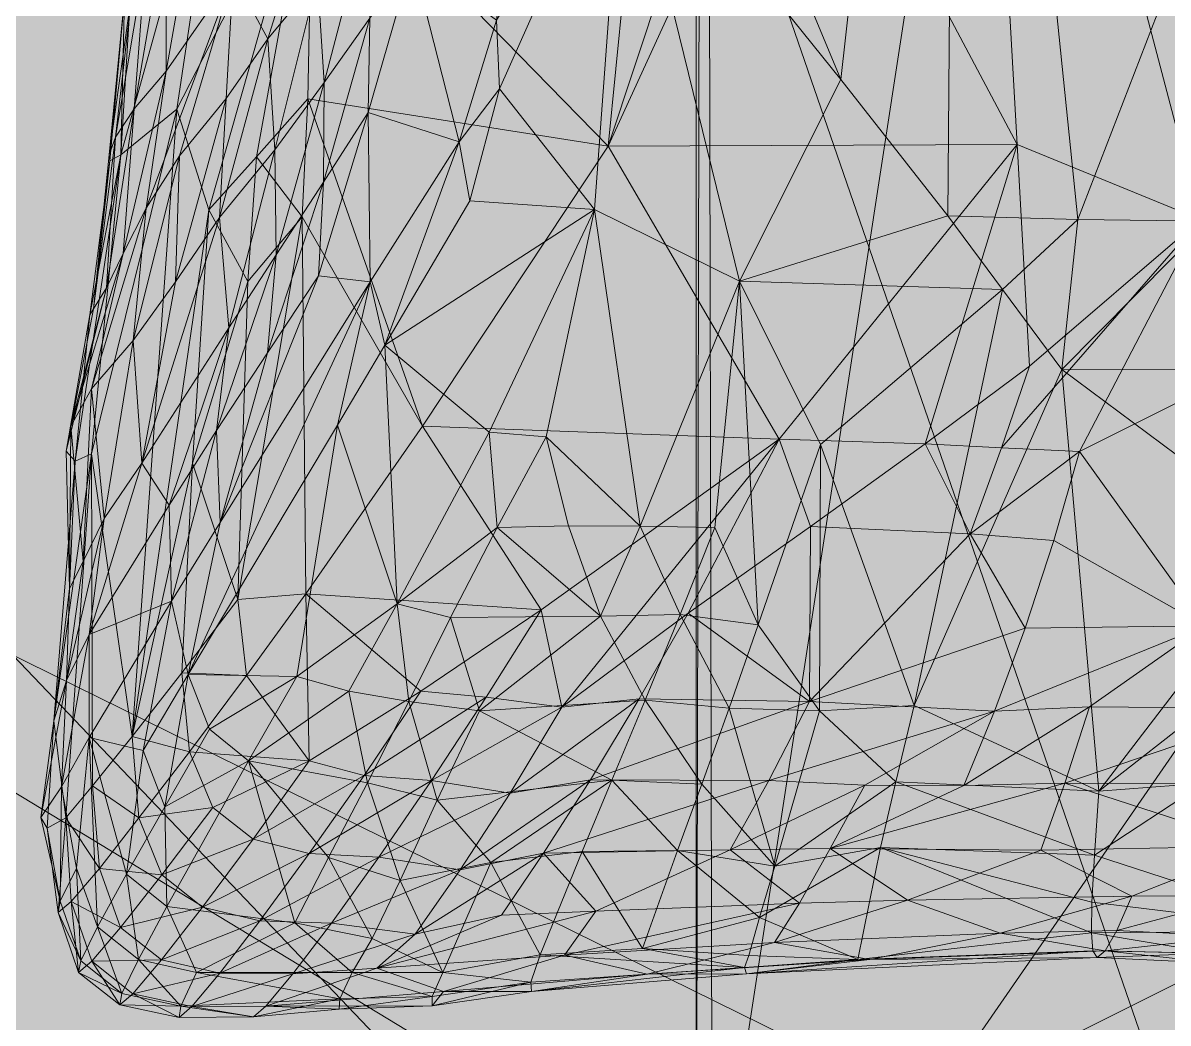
# Model space of a CAD drawing. Header units: millimetres. Extents: x 1.3 to 27.5, y 1.1 to 13.6.
# Drawn here: x 12.6005 to 12.8251, y 8.0068 to 8.203 of the extents above; entities that cross this region are included whole.
import ezdxf

# ---------------------------------------------------------------- set-up
doc = ezdxf.new("R2010")
doc.units = ezdxf.units.MM
doc.layers.get('0').update_dxf_attribs({"lineweight": 5})
doc.layers.add('U-00-Mueble-General', color=251, linetype='Continuous', lineweight=9)

# ---------------------------------------------------------------- blocks, each defined once
blk = doc.blocks.new('EQ-MUE-cama 2p')
blk.add_hatch(color=255).paths.add_polyline_path([(0.8, 0.05), (0.8, 1.95), (-0.8, 1.95), (-0.8, 0.05)])
blk = doc.blocks.new('cm3d07')
at = {"color": 28, "true_color": 0x2e150a}
mesh = blk.add_polyface(dxfattribs=at)
corners = [(89.647, -99.989, 28.135), (-97.915, -99.589, 28.535), (89.647, -99.989, 20.494), (-98.315, -99.589, 20.494), (-98.315, 120.3, 28.535), (90.047, 120.3, 20.094), (90.047, 79.208, 28.135), (-98.315, 79.208, 20.494), (-97.915, 79.208, 28.535), (89.647, 79.208, 20.094), (-177.915, 120.3, 28.535), (-177.915, 129.274, 28.535), (-177.915, 128.874, 0.113), (-177.915, 120.3, 20.094), (-177.915, 79.208, 20.494), (-177.915, 79.608, 28.535), (169.647, 120.3, 20.094), (169.647, 129.274, 20.494), (169.647, 120.3, 28.535), (169.647, 79.208, 28.135), (169.647, 79.608, 20.094), (90.047, 129.274, 88.135), (-98.315, 129.274, 88.135), (-178.315, 128.874, 88.135), (-177.915, 120.3, 88.135), (-98.315, 120.3, 88.135), (90.047, 120.3, 88.135), (170.047, 120.7, 88.135), (169.647, 129.274, 88.135), (90.047, -99.589, 28.135), (89.647, -99.589, 28.535), (-98.315, -99.589, 28.135), (-97.915, -99.989, 28.135), (89.647, -99.589, 20.094), (90.047, -99.589, 20.494), (90.047, 128.874, 0.113), (-97.915, -99.589, 20.094), (-97.915, -99.989, 20.494), (-98.315, 128.874, 0.113), (90.047, 79.608, 28.535), (89.647, 79.208, 28.535), (-98.315, 79.608, 20.094), (-97.915, 79.208, 20.094), (-98.315, 79.608, 28.535), (-98.315, 79.208, 28.135), (90.047, 79.608, 20.094), (90.047, 79.208, 20.494), (-178.315, 120.7, 28.535), (-178.315, 120.3, 28.135), (-178.315, 128.874, 20.494), (-178.315, 120.3, 20.494), (-178.315, 79.608, 20.494), (-177.915, 79.608, 20.094), (-178.315, 79.608, 28.135), (-177.915, 79.208, 28.135), (170.047, 120.3, 20.494), (169.647, 128.874, 0.113), (170.047, 128.874, 28.535), (170.047, 120.3, 28.135), (170.047, 120.7, 28.535), (170.047, 79.608, 28.135), (169.647, 79.608, 28.535), (170.047, 79.608, 20.494), (169.647, 79.208, 20.494), (90.047, 128.874, 88.535), (-98.315, 128.874, 88.535), (-177.915, 128.874, 88.535), (-177.915, 129.274, 88.135), (-177.915, 120.7, 88.535), (-178.315, 120.7, 88.135), (-98.315, 120.7, 88.535), (90.047, 120.7, 88.535), (169.647, 120.7, 88.535), (169.647, 120.3, 88.135), (169.647, 128.874, 88.535), (170.047, 128.874, 88.135), (90.047, 120.3, 0.413), (-98.315, 120.3, 0.413), (-177.915, 120.6, 0.113), (-178.315, 120.3, 0.937), (-178.315, 128.874, 0.513), (-177.915, 129.274, 0.513), (-98.315, 129.274, 0.513), (90.047, 129.274, 0.513), (169.647, 129.274, 0.513), (170.047, 128.874, 0.513), (170.047, 120.3, 0.937), (169.647, 120.3, 0.464), (90.047, 120.6, 0.113), (-98.315, 120.6, 0.113), (-177.915, 120.3, 0.464), (-178.315, 120.6, 0.513), (170.047, 120.6, 0.513), (169.647, 120.6, 0.113), (65.723, -62.665, 0.04), (60.023, -62.365, 0.04), (65.423, -62.365, 20.04), (59.723, -62.665, 20.04), (65.423, -68.365, 0.04), (59.723, -68.065, 0.04), (65.423, -68.365, 20.04), (59.723, -68.065, 20.04), (-68.852, -68.365, 0.04), (-74.552, -68.065, 0.04), (-74.252, -62.365, 0.04), (-68.552, -62.665, 0.04), (-68.552, -68.065, 20.04), (-68.852, -62.365, 20.04), (-74.552, -62.665, 20.04), (-74.252, -68.365, 20.04)]
mesh.append_faces([[corners[k] for k in face] for face in [(0, 29, 30), (1, 31, 32), (2, 33, 34), (3, 36, 37), (6, 39, 40), (7, 41, 42), (8, 43, 44), (9, 45, 46), (10, 47, 48), (12, 80, 81), (14, 51, 52), (15, 53, 54), (84, 85, 56), (18, 58, 59), (19, 60, 61), (20, 62, 63), (23, 66, 67), (24, 68, 69), (27, 72, 73), (28, 74, 75)]], dxfattribs={"color": 28})
mesh.append_faces([[corners[k] for k in face] for face in [(17, 92, 85)]], dxfattribs={"vtx0": -1, "color": 28})
mesh.append_faces([[corners[k] for k in face] for face in [(50, 80, 79)]], dxfattribs={"vtx0": -1, "vtx1": -1, "color": 28})
mesh.append_faces([[corners[k] for k in face] for face in [(49, 50, 47), (55, 17, 58), (39, 18, 8), (41, 13, 9), (49, 11, 82), (21, 82, 22), (82, 21, 83), (17, 55, 92), (98, 99, 95), (98, 95, 94), (100, 96, 97), (100, 97, 101), (94, 95, 97), (97, 96, 94), (102, 103, 104), (102, 104, 105), (106, 107, 108), (106, 108, 109), (105, 104, 108), (108, 107, 105)]], dxfattribs={"vtx0": -1, "vtx1": -1, "vtx2": -1, "color": 28})
mesh.append_faces([[corners[k] for k in face] for face in [(40, 8, 1), (50, 48, 47), (57, 59, 58), (48, 50, 51), (4, 43, 8), (5, 45, 9), (55, 58, 60), (70, 65, 66), (38, 89, 78), (13, 41, 52), (43, 4, 10), (88, 35, 56), (64, 71, 72), (18, 39, 61), (45, 5, 16), (82, 11, 67), (11, 47, 69), (59, 57, 75), (38, 82, 83), (83, 35, 38), (82, 38, 12), (35, 83, 84), (64, 21, 22), (22, 65, 64), (65, 22, 67), (25, 70, 68), (70, 25, 26), (26, 71, 70), (71, 26, 73), (21, 64, 74), (50, 49, 80), (21, 17, 84), (88, 76, 77), (77, 89, 88), (89, 77, 90), (76, 88, 93)]], dxfattribs={"vtx0": -1, "vtx2": -1, "color": 28})
mesh.append_faces([[corners[k] for k in face] for face in [(36, 42, 9), (11, 49, 47), (64, 65, 70), (70, 71, 64), (38, 35, 88), (88, 89, 38), (17, 57, 58), (18, 4, 8), (40, 39, 8), (13, 5, 9), (42, 41, 9), (57, 17, 21), (67, 22, 82), (10, 4, 25), (4, 18, 26), (26, 25, 4), (73, 26, 18), (21, 28, 57), (5, 13, 77), (77, 76, 5), (90, 77, 13), (79, 90, 13), (82, 81, 49), (84, 83, 21), (55, 16, 87), (16, 5, 76), (76, 87, 16)]], dxfattribs={"vtx1": -1, "vtx2": -1, "color": 28})
mesh.append_faces([[corners[k] for k in face] for face in [(1, 30, 40), (9, 33, 36), (34, 46, 6), (6, 29, 34), (32, 37, 2), (2, 0, 32), (51, 53, 48), (60, 62, 55), (3, 31, 44), (44, 7, 3), (66, 68, 70), (78, 12, 38), (7, 44, 54), (54, 14, 7), (10, 15, 43), (56, 93, 88), (72, 74, 64), (6, 46, 63), (63, 19, 6), (16, 20, 45), (69, 23, 11), (25, 24, 10), (75, 27, 59), (30, 29, 6), (6, 40, 30), (1, 32, 0), (0, 30, 1), (33, 2, 37), (37, 36, 33), (36, 3, 7), (7, 42, 36), (29, 0, 2), (2, 34, 29), (3, 37, 32), (32, 31, 3), (8, 44, 31), (31, 1, 8), (9, 46, 34), (34, 33, 9), (80, 12, 78), (78, 91, 80), (50, 13, 52), (52, 51, 50), (51, 14, 54), (54, 53, 51), (53, 15, 10), (10, 48, 53), (12, 81, 82), (41, 7, 14), (14, 52, 41), (44, 43, 15), (15, 54, 44), (92, 93, 56), (56, 85, 92), (58, 18, 61), (61, 60, 58), (60, 19, 63), (63, 62, 60), (62, 20, 16), (16, 55, 62), (84, 56, 35), (39, 6, 19), (19, 61, 39), (46, 45, 20), (20, 63, 46), (67, 66, 65), (66, 23, 69), (69, 68, 66), (68, 24, 25), (73, 72, 71), (72, 27, 75), (75, 74, 72), (74, 28, 21), (23, 67, 11), (47, 10, 24), (24, 69, 47), (18, 59, 27), (27, 73, 18), (28, 75, 57), (13, 50, 79), (80, 91, 79), (81, 80, 49), (85, 84, 17), (55, 86, 92), (87, 86, 55), (90, 78, 89), (78, 90, 79), (79, 91, 78), (92, 86, 87), (87, 93, 92), (93, 87, 76), (98, 94, 96), (96, 100, 98), (95, 99, 101), (101, 97, 95), (99, 98, 100), (100, 101, 99), (102, 105, 107), (107, 106, 102), (104, 103, 109), (109, 108, 104), (103, 102, 106), (106, 109, 103)]], dxfattribs={"vtx2": -1, "color": 28})
at = {"color": 250, "true_color": 0x1c2122}
mesh = blk.add_polyface(dxfattribs=at)
corners = [(57.608, 33.102, 54.422), (82.896, 74.785, 53.811), (83.154, 84.912, 53.597), (79.226, 116.762, 53.558), (83.901, 116.548, 53.573), (67.929, 115.397, 53.459), (39.517, 115.069, 53.021), (10.179, 115.069, 52.685), (-52.181, 84.86, 53.44), (84.588, 116.632, 53.432), (85.093, 102.841, 53.307), (84.643, 43.527, 53.234), (84.729, 64.418, 53.247), (84.929, 94.342, 53.237), (85.181, 116.244, 53.229), (85.748, 113.87, 52.948), (85.547, 116.443, 52.947), (85.245, 69.609, 52.987), (85.496, 53.981, 52.944), (85.277, 79.871, 53.086), (85.503, 94.312, 52.95), (85.698, 106.369, 52.986), (85.878, 116.602, 52.567), (86.109, 113.94, 52.567), (85.891, 64.424, 52.549), (85.752, 74.769, 52.631), (85.898, 84.851, 52.584), (86.335, 84.858, 52.075), (85.972, 94.301, 52.565), (86.074, 102.757, 52.617), (86.15, 109.419, 52.569), (81.319, 54.393, 27.26), (85.977, 70.18, 28.098), (86.762, 59.656, 28.523), (82.88, 90.619, 27.358), (86.007, 80.531, 28.139), (86.665, 90.408, 28.53), (86.251, 95.127, 28.141), (86.328, 99.603, 28.111), (85.911, 103.776, 27.853), (84.951, 110.889, 27.507), (86.104, 110.469, 27.846), (86.114, 114.827, 27.663), (61.66, 116.183, 27.403), (75.014, 117.126, 27.475), (-52.539, 43.888, 26.999), (39.877, 116.09, 27.299)]
mesh.append_faces([[corners[k] for k in face] for face in [(5, 2, 3), (6, 2, 5), (2, 6, 0), (7, 0, 6), (0, 7, 8), (11, 12, 1), (17, 1, 12), (39, 40, 41), (43, 45, 46), (45, 43, 40), (31, 45, 34)]], dxfattribs={"vtx0": -1, "vtx1": -1, "vtx2": -1, "color": 250})
mesh.append_faces([[corners[k] for k in face] for face in [(0, 1, 2), (3, 2, 4), (10, 4, 2), (10, 15, 14), (12, 18, 17), (1, 17, 19), (20, 13, 19), (20, 10, 13), (10, 20, 21), (10, 21, 15), (15, 23, 22), (24, 17, 18), (17, 24, 25), (25, 19, 17), (19, 25, 26), (27, 26, 25), (26, 20, 19), (20, 26, 28), (20, 28, 29), (29, 21, 20), (21, 29, 30), (30, 15, 21), (31, 32, 33), (34, 35, 32), (32, 31, 34), (34, 36, 35), (34, 37, 36), (34, 38, 37), (34, 39, 38), (39, 34, 40), (44, 42, 40), (45, 40, 34)]], dxfattribs={"vtx0": -1, "vtx2": -1, "color": 250})
mesh.append_faces([[corners[k] for k in face] for face in [(9, 4, 10), (43, 44, 40)]], dxfattribs={"vtx1": -1, "vtx2": -1, "color": 250})
mesh.append_faces([[corners[k] for k in face] for face in [(13, 2, 1), (2, 13, 10), (14, 9, 10), (16, 14, 15), (19, 13, 1), (22, 16, 15), (40, 42, 41)]], dxfattribs={"vtx2": -1, "color": 250})
at = {"color": 8, "true_color": 0x6e8587}
mesh = blk.add_polyface(dxfattribs=at)
corners = [(61.345, 101.016, 52.933), (61.408, 97.945, 53.188), (63.201, 96.364, 53.159), (61.401, 91.566, 52.906), (59.561, 87.074, 52.78), (64.997, 87.375, 52.356), (62.917, 102.942, 67.16), (64.935, 100.461, 66.738), (63.125, 96.764, 67.765), (61.439, 91.771, 68.469), (65.083, 95.331, 67.157), (61.4, 88.557, 68.362), (65.073, 88.164, 67.267), (63.117, 86.715, 67.745), (62.909, 80.268, 66.297), (61.31, 85.372, 67.963), (40.112, 85.966, 52.864), (49.445, 81.706, 52.372), (59.597, 77.049, 52.271), (47.703, 80.396, 52.3), (49.546, 80.382, 52.192), (40.15, 81.724, 52.386), (38.239, 79.169, 52.184), (66.782, 81.241, 52.256), (54.814, 97.928, 52.791), (38.235, 81.725, 52.526), (38.24, 80.41, 52.28), (36.327, 80.419, 52.333), (51.275, 99.385, 52.782), (58.115, 99.38, 52.765), (40.015, 103.64, 52.29), (36.215, 100.894, 52.42), (32.491, 85.602, 70.844), (49.523, 93.142, 69.521), (57.966, 82.749, 67.849), (42.131, 76.156, 67.343), (56.236, 102.904, 68.777), (54.643, 105.185, 68.756), (40.037, 97.543, 70.202), (43.761, 102.878, 70.437)]
mesh.append_faces([[corners[k] for k in face] for face in [(21, 22, 17), (23, 4, 18), (24, 16, 3), (28, 30, 16), (16, 24, 28), (30, 31, 16), (34, 35, 32), (9, 33, 36)]], dxfattribs={"vtx0": -1, "vtx1": -1, "vtx2": -1, "color": 8})
mesh.append_faces([[corners[k] for k in face] for face in [(13, 14, 15), (3, 16, 4), (17, 16, 21), (28, 24, 29), (33, 9, 11), (36, 33, 37), (32, 38, 33)]], dxfattribs={"vtx0": -1, "vtx2": -1, "color": 8})
mesh.append_faces([[corners[k] for k in face] for face in [(6, 7, 8), (9, 8, 10), (17, 18, 4), (4, 16, 17), (21, 25, 26), (11, 32, 33), (33, 38, 39), (9, 36, 8)]], dxfattribs={"vtx1": -1, "vtx2": -1, "color": 8})
mesh.append_faces([[corners[k] for k in face] for face in [(0, 1, 2), (3, 2, 1), (3, 4, 5), (11, 9, 12), (12, 13, 11), (15, 11, 13), (19, 20, 17), (25, 21, 16), (25, 16, 27), (0, 28, 29), (24, 1, 29), (0, 29, 1), (1, 24, 3), (14, 34, 15), (15, 34, 32), (32, 11, 15)]], dxfattribs={"vtx2": -1, "color": 8})
mesh = blk.add_polyface(dxfattribs=at)
corners = [(61.345, 101.016, 52.933), (63.201, 96.364, 53.159), (71.277, 104.627, 52.691), (71.358, 91.671, 52.478), (61.401, 91.566, 52.906), (64.997, 87.375, 52.356), (66.995, 86.692, 52.286), (67.083, 88.6, 52.29), (66.898, 84.82, 52.316), (69.103, 85.917, 52.263), (69.265, 87.969, 52.121), (71.417, 87.266, 52.202), (68.923, 82.01, 52.401), (73.216, 81.983, 52.872), (59.561, 87.074, 52.78), (66.782, 81.241, 52.256), (69.258, 93.786, 65.402), (71.4, 98.282, 63.914), (73.357, 98.749, 62.625), (69.37, 101.638, 64.979), (69.179, 99.819, 64.755), (67.074, 99.256, 65.971), (67.116, 101.027, 66.124), (69.304, 97.834, 65.163), (71.386, 100.395, 63.757), (69.231, 95.842, 65.182), (65.083, 95.331, 67.157), (64.997, 98.787, 66.915), (64.935, 100.461, 66.738), (63.125, 96.764, 67.765), (63.117, 86.715, 67.745), (65.073, 88.164, 67.267), (73.316, 84.547, 63.123), (66.915, 82.253, 65.57), (75.411, 89.076, 62.398), (61.439, 91.771, 68.469)]
mesh.append_faces([[corners[k] for k in face] for face in [(6, 8, 9)]], dxfattribs={"vtx0": -1, "vtx1": -1, "vtx2": -1, "color": 8})
mesh.append_faces([[corners[k] for k in face] for face in [(8, 6, 5), (14, 15, 8), (8, 5, 14), (3, 7, 10), (7, 3, 1), (21, 22, 19), (23, 20, 24), (20, 23, 26), (22, 21, 27), (34, 32, 31)]], dxfattribs={"vtx0": -1, "vtx2": -1, "color": 8})
mesh.append_faces([[corners[k] for k in face] for face in [(7, 6, 9), (10, 9, 11), (12, 9, 8), (13, 11, 9), (17, 16, 25), (28, 27, 29), (27, 26, 29), (16, 34, 31), (31, 35, 26)]], dxfattribs={"vtx1": -1, "vtx2": -1, "color": 8})
mesh.append_faces([[corners[k] for k in face] for face in [(0, 1, 2), (2, 1, 3), (4, 5, 6), (6, 7, 4), (9, 10, 7), (11, 3, 10), (1, 4, 7), (16, 17, 18), (19, 20, 21), (24, 17, 23), (25, 23, 17), (23, 25, 26), (26, 21, 20), (27, 28, 22), (21, 26, 27), (16, 26, 25), (30, 31, 32), (32, 33, 30), (31, 26, 16)]], dxfattribs={"vtx2": -1, "color": 8})
mesh = blk.add_polyface(dxfattribs=at)
corners = [(79.406, 92.17, 55.792), (79.331, 95.108, 55.656), (78.974, 92.41, 54.902), (75.22, 88.241, 53.015), (75.223, 95.867, 52.905), (73.39, 93.629, 52.625), (76.761, 92.999, 53.437), (73.453, 86.52, 52.541), (73.349, 88.844, 52.594), (71.358, 91.671, 52.478), (71.417, 87.266, 52.202), (75.276, 85.764, 53.108), (78.084, 84.385, 54.763), (77.987, 89.883, 54.316), (76.86, 87.656, 53.658), (78.834, 89.515, 55.192), (77.978, 92.685, 54.126), (78.896, 86.655, 55.461), (79.327, 89.226, 56.11), (73.387, 91.662, 63.333), (69.258, 93.786, 65.402), (75.281, 94.194, 61.997), (75.214, 91.658, 62.094), (78.887, 88.89, 58.862), (78.835, 94.667, 58.308), (79.388, 91.866, 57.57), (79.329, 88.928, 57.874), (76.792, 83.722, 61.079), (78.137, 88.905, 59.979), (75.411, 89.076, 62.398), (76.984, 88.965, 61.195), (75.185, 84.102, 62.13), (79.628, 91.993, 56.675), (79.493, 94.953, 56.474), (79.327, 94.81, 57.33), (79.49, 89.035, 56.989), (79.538, 83.458, 56.572)]
mesh.append_faces([[corners[k] for k in face] for face in [(19, 20, 21), (30, 22, 24), (22, 30, 29), (0, 32, 33), (32, 25, 34), (35, 26, 25), (25, 32, 35), (32, 0, 18)]], dxfattribs={"vtx0": -1, "vtx2": -1, "color": 8})
mesh.append_faces([[corners[k] for k in face] for face in [(0, 1, 2), (3, 4, 5), (7, 8, 9), (11, 3, 8), (12, 13, 14), (16, 13, 15), (17, 15, 13), (15, 17, 18), (2, 15, 18), (18, 0, 2), (6, 14, 13), (13, 16, 6), (8, 5, 9), (5, 8, 3), (23, 24, 25), (25, 26, 23), (29, 20, 19)]], dxfattribs={"vtx1": -1, "vtx2": -1, "color": 8})
mesh.append_faces([[corners[k] for k in face] for face in [(4, 3, 6), (9, 10, 7), (8, 7, 11), (15, 2, 16), (14, 6, 3), (21, 22, 19), (27, 28, 23), (24, 23, 28), (29, 19, 22), (24, 28, 30), (27, 30, 28), (31, 29, 30), (18, 35, 32), (35, 18, 36)]], dxfattribs={"vtx2": -1, "color": 8})
mesh = blk.add_polyface(dxfattribs=at)
corners = [(75.269, 83.338, 53.262), (75.276, 85.764, 53.108), (73.453, 86.52, 52.541), (73.216, 81.983, 52.872), (71.417, 87.266, 52.202), (75.14, 76.611, 53.183), (75.152, 80.989, 53.379), (76.822, 82.49, 54.036), (76.86, 87.656, 53.658), (75.22, 88.241, 53.015), (78.163, 81.737, 54.863), (78.084, 84.385, 54.763), (76.856, 80.037, 54.054), (79.898, 78, 56.568), (79.538, 83.458, 56.572), (79.126, 81.123, 55.742), (78.896, 86.655, 55.461), (79.327, 89.226, 56.11), (77.987, 89.883, 54.316), (76.792, 83.722, 61.079), (78.515, 80.755, 60.233), (77.25, 81.134, 61.358), (75.185, 84.102, 62.13), (76.866, 78.746, 60.864), (73.316, 84.547, 63.123), (75.411, 89.076, 62.398), (73.445, 82.231, 63.212), (73.379, 80.017, 63.004), (75.246, 79.347, 61.94), (71.336, 80.727, 64.032), (79.538, 83.164, 58.225), (78.887, 88.89, 58.862), (79.329, 88.928, 57.874), (79.741, 80.388, 58.238), (79.443, 80.498, 59.229), (76.984, 88.965, 61.195), (79.895, 80.439, 57.429), (79.49, 89.035, 56.989)]
mesh.append_faces([[corners[k] for k in face] for face in [(36, 33, 30)]], dxfattribs={"vtx0": -1, "vtx1": -1, "vtx2": -1, "color": 8})
mesh.append_faces([[corners[k] for k in face] for face in [(19, 20, 21), (24, 25, 22), (27, 26, 21), (26, 27, 29), (30, 33, 34), (20, 19, 30), (36, 30, 32), (32, 37, 36)]], dxfattribs={"vtx0": -1, "vtx2": -1, "color": 8})
mesh.append_faces([[corners[k] for k in face] for face in [(6, 0, 2), (7, 8, 9), (1, 0, 7), (12, 7, 0), (7, 12, 10), (14, 17, 16), (21, 28, 27), (30, 31, 32)]], dxfattribs={"vtx1": -1, "vtx2": -1, "color": 8})
mesh.append_faces([[corners[k] for k in face] for face in [(0, 1, 2), (3, 2, 4), (5, 6, 3), (2, 3, 6), (9, 1, 7), (10, 11, 7), (8, 7, 11), (0, 6, 12), (13, 14, 15), (16, 15, 14), (18, 11, 16), (15, 16, 11), (11, 10, 15), (21, 22, 19), (23, 21, 20), (26, 24, 22), (22, 21, 26), (30, 34, 20), (31, 30, 19), (35, 19, 22), (36, 14, 13), (14, 36, 37)]], dxfattribs={"vtx2": -1, "color": 8})
mesh = blk.add_polyface(dxfattribs=at)
corners = [(66.898, 84.82, 52.316), (66.782, 81.241, 52.256), (68.923, 82.01, 52.401), (69.103, 85.917, 52.263), (73.216, 81.983, 52.872), (73.353, 75.909, 52.283), (71.049, 79.012, 52.482), (70.97, 75.402, 52.157), (70.58, 69.636, 52.182), (72.964, 72.458, 52.252), (71.086, 78.81, 63.437), (71.336, 80.727, 64.032), (73.379, 80.017, 63.004), (71.121, 76.863, 63.278), (73.181, 77.954, 62.547), (70.824, 71.873, 62.046), (71.154, 73.18, 62.811), (73.212, 72.165, 61.739), (73.446, 73.895, 62.378), (73.316, 84.547, 63.123), (73.445, 82.231, 63.212), (66.915, 82.253, 65.57), (68.947, 79.663, 64.372), (62.909, 80.268, 66.297), (68.92, 77.828, 64.131), (68.912, 76.072, 63.822), (68.949, 74.328, 63.655), (66.614, 74.133, 63.756), (66.73, 75.53, 64.164), (63.117, 86.715, 67.745), (61.15, 76.711, 65.686), (64.476, 71.571, 63.36), (66.467, 72.496, 51.974), (59.597, 77.049, 52.271), (66.442, 70.417, 62.505), (72.606, 69.413, 61.131), (62.931, 71.213, 63.717)]
mesh.append_faces([[corners[k] for k in face] for face in [(31, 30, 27), (32, 7, 1)]], dxfattribs={"vtx0": -1, "vtx1": -1, "vtx2": -1, "color": 8})
mesh.append_faces([[corners[k] for k in face] for face in [(2, 1, 6), (6, 4, 2), (13, 10, 14), (11, 22, 23), (23, 21, 11), (10, 13, 24), (15, 26, 16), (26, 15, 27), (28, 24, 25), (23, 29, 21), (24, 28, 30), (31, 27, 15), (7, 32, 8), (1, 33, 32)]], dxfattribs={"vtx0": -1, "vtx2": -1, "color": 8})
mesh.append_faces([[corners[k] for k in face] for face in [(0, 1, 2), (19, 20, 21), (11, 21, 20), (28, 27, 30)]], dxfattribs={"vtx1": -1, "vtx2": -1, "color": 8})
mesh.append_faces([[corners[k] for k in face] for face in [(3, 2, 4), (5, 6, 1), (7, 5, 1), (8, 9, 7), (10, 11, 12), (15, 16, 17), (16, 13, 18), (11, 10, 22), (24, 22, 10), (25, 24, 13), (22, 24, 23), (26, 25, 13), (13, 16, 26), (27, 28, 26), (25, 26, 28), (23, 24, 30), (34, 15, 35), (36, 31, 34), (15, 34, 31)]], dxfattribs={"vtx2": -1, "color": 8})
at = {"color": 250, "true_color": 0x1c2122}
mesh = blk.add_polyface(dxfattribs=at)
corners = [(64.406, -19.107, 53.766), (76.067, -19.141, 54.504), (57.608, 33.102, 54.422), (54.01, -8.596, 54.153), (50.398, -3.356, 54.339), (-52.181, 84.86, 53.44), (83.141, 6.989, 53.496), (82.306, 22.644, 53.726), (84.643, 43.527, 53.234), (82.896, 74.785, 53.811), (84.365, 33.082, 53.268), (83.23, -3.456, 53.443), (85.197, -3.458, 52.53), (84.632, 1.767, 52.933), (84.526, 12.209, 52.963), (85.121, 22.646, 52.572), (85.005, 33.084, 52.964), (85.28, 43.529, 52.936), (85.496, 53.981, 52.944), (84.729, 64.418, 53.247), (85.641, -3.46, 52.016), (85.947, 12.209, 51.382), (85.046, 12.209, 52.554), (86.22, 27.871, 51.408), (85.523, 33.086, 52.57), (85.98, 33.089, 52.057), (86.455, 53.991, 52.045), (86.007, 53.985, 52.556), (85.891, 64.424, 52.549), (85.977, 1.675, 28.339), (84.643, 12.215, 27.829), (85.813, 12.215, 28.392), (86.507, 1.677, 28.843), (86.376, 12.215, 28.869), (85.838, 22.75, 28.375), (85.497, 28.019, 28.07), (86.253, 33.286, 28.507), (85.977, 38.559, 28.137), (85.494, -8.878, 28.119), (81.854, 17.482, 27.35), (81.319, 54.393, 27.26), (86.625, 49.104, 28.524), (86.762, 59.656, 28.523), (-52.539, 43.888, 26.999), (83.404, -19.453, 27.463)]
mesh.append_faces([[corners[k] for k in face] for face in [(2, 5, 4), (7, 2, 6), (11, 13, 6), (7, 15, 10), (18, 19, 8), (29, 30, 31)]], dxfattribs={"vtx0": -1, "vtx1": -1, "vtx2": -1, "color": 250})
mesh.append_faces([[corners[k] for k in face] for face in [(0, 1, 2), (2, 3, 0), (2, 4, 3), (6, 2, 1), (2, 7, 8), (2, 8, 9), (11, 12, 13), (6, 13, 14), (14, 7, 6), (7, 14, 15), (10, 15, 16), (16, 8, 10), (8, 16, 17), (8, 17, 18), (20, 13, 12), (13, 20, 21), (22, 14, 13), (14, 22, 15), (24, 16, 15), (24, 25, 17), (16, 24, 17), (26, 27, 17), (18, 27, 28), (22, 21, 23), (32, 29, 31), (33, 31, 34), (35, 36, 34), (36, 35, 37), (39, 30, 38), (31, 30, 34), (40, 41, 37), (40, 42, 41), (43, 40, 37)]], dxfattribs={"vtx0": -1, "vtx2": -1, "color": 250})
mesh.append_faces([[corners[k] for k in face] for face in [(13, 21, 22), (38, 43, 39)]], dxfattribs={"vtx1": -1, "vtx2": -1, "color": 250})
mesh.append_faces([[corners[k] for k in face] for face in [(7, 10, 8), (22, 23, 15), (24, 15, 25), (18, 17, 27), (15, 23, 25), (29, 38, 30), (39, 34, 30), (39, 35, 34), (35, 39, 37), (43, 38, 44), (43, 37, 39)]], dxfattribs={"vtx2": -1, "color": 250})
at = {"color": 8, "true_color": 0x6e8587}
mesh = blk.add_polyface(dxfattribs=at)
corners = [(59.597, 77.049, 52.271), (52.185, 69.809, 52.927), (58.437, 69.683, 52.966), (50.114, 77.989, 52.176), (41.682, 71.168, 52.789), (38.239, 79.169, 52.184), (66.467, 72.496, 51.974), (61.333, 69.544, 52.783), (62.931, 71.213, 63.717), (62.78, 69.946, 63.003), (58.773, 71.163, 63.772), (54.067, 71.125, 63.862), (56.46, 71.208, 63.704), (58.043, 70.087, 63.059), (60.481, 70.071, 62.993), (51.556, 71.085, 63.943), (55.498, 69.922, 63.293), (59.496, 73.392, 64.761), (55.002, 72.249, 64.352), (56.513, 74.312, 65.204), (60.937, 73.66, 64.651), (58.194, 74.384, 65.134), (61.15, 76.711, 65.686), (64.476, 71.571, 63.36), (42.131, 76.156, 67.343), (32.288, 75.102, 67.697), (35.645, 71.084, 64.566), (49.445, 81.706, 52.372), (49.546, 80.382, 52.192), (40.15, 81.724, 52.386), (38.24, 80.41, 52.28), (47.703, 80.396, 52.3), (57.966, 82.749, 67.849), (51.355, 77.434, 66.929), (62.909, 80.268, 66.297)]
mesh.append_faces([[corners[k] for k in face] for face in [(1, 3, 4), (18, 17, 10)]], dxfattribs={"vtx0": -1, "vtx1": -1, "vtx2": -1, "color": 8})
mesh.append_faces([[corners[k] for k in face] for face in [(0, 1, 2), (8, 9, 10), (11, 12, 13), (11, 18, 12), (18, 11, 24), (24, 32, 33), (22, 21, 33)]], dxfattribs={"vtx0": -1, "vtx2": -1, "color": 8})
mesh.append_faces([[corners[k] for k in face] for face in [(3, 5, 4), (0, 3, 1), (12, 10, 14), (8, 10, 17), (20, 22, 23), (19, 18, 24), (25, 15, 26), (29, 30, 5), (31, 27, 5), (15, 25, 24)]], dxfattribs={"vtx1": -1, "vtx2": -1, "color": 8})
mesh.append_faces([[corners[k] for k in face] for face in [(6, 2, 7), (2, 6, 0), (15, 11, 16), (18, 19, 17), (10, 12, 18), (20, 17, 21), (22, 20, 21), (23, 8, 17), (23, 17, 20), (11, 15, 24), (19, 21, 17), (0, 27, 28), (28, 31, 3), (5, 3, 31), (0, 28, 3), (21, 19, 33), (19, 24, 33), (33, 34, 22), (34, 33, 32)]], dxfattribs={"vtx2": -1, "color": 8})
mesh = blk.add_polyface(dxfattribs=at)
corners = [(73.216, 81.983, 52.872), (73.149, 77.809, 52.753), (75.14, 76.611, 53.183), (71.049, 79.012, 52.482), (73.353, 75.909, 52.283), (75.467, 74.644, 52.665), (70.97, 75.402, 52.157), (73.106, 74.061, 52.343), (76.937, 75.462, 53.77), (76.856, 80.037, 54.054), (75.152, 80.989, 53.379), (78.355, 76.746, 54.733), (78.163, 81.737, 54.863), (77.339, 73.417, 53.258), (78.457, 74.435, 54.458), (80.323, 73.015, 55.994), (79.898, 78, 56.568), (79.437, 75.98, 55.548), (79.126, 81.123, 55.742), (78.515, 80.755, 60.233), (79.269, 77.887, 58.991), (76.866, 78.746, 60.864), (76.896, 76.414, 60.65), (79.429, 75.38, 58.772), (75.146, 77.141, 61.626), (75.246, 79.347, 61.94), (77.25, 81.134, 61.358), (77.165, 74.168, 60.503), (75.635, 72.855, 61.571), (73.181, 77.954, 62.547), (73.379, 80.017, 63.004), (71.086, 78.81, 63.437), (73.446, 73.895, 62.378), (71.121, 76.863, 63.278), (79.443, 80.498, 59.229), (79.741, 80.388, 58.238), (80.1, 75.152, 57.924), (80.326, 75.167, 57.146), (79.895, 80.439, 57.429)]
mesh.append_faces([[corners[k] for k in face] for face in [(0, 3, 1), (37, 16, 15), (37, 36, 35), (35, 38, 37), (16, 37, 38)]], dxfattribs={"vtx0": -1, "vtx2": -1, "color": 8})
mesh.append_faces([[corners[k] for k in face] for face in [(11, 12, 9), (20, 23, 22), (27, 22, 23), (29, 30, 25), (35, 36, 23)]], dxfattribs={"vtx1": -1, "vtx2": -1, "color": 8})
mesh.append_faces([[corners[k] for k in face] for face in [(0, 1, 2), (4, 1, 3), (1, 4, 5), (5, 2, 1), (4, 6, 7), (8, 9, 10), (10, 2, 8), (9, 8, 11), (13, 8, 2), (2, 5, 13), (14, 11, 8), (15, 16, 17), (18, 17, 16), (17, 18, 12), (12, 11, 17), (19, 20, 21), (22, 21, 20), (21, 22, 24), (24, 25, 21), (26, 21, 25), (28, 24, 27), (22, 27, 24), (25, 24, 29), (30, 29, 31), (32, 29, 24), (29, 32, 33), (20, 34, 35), (23, 20, 35), (20, 19, 34)]], dxfattribs={"vtx2": -1, "color": 8})
mesh = blk.add_polyface(dxfattribs=at)
corners = [(72.964, 72.458, 52.252), (73.106, 74.061, 52.343), (70.97, 75.402, 52.157), (75.03, 71.065, 52.613), (75.15, 72.719, 52.722), (73.353, 75.909, 52.283), (75.467, 74.644, 52.665), (76.937, 75.462, 53.77), (77.339, 73.417, 53.258), (78.917, 72.315, 53.985), (77.029, 71.425, 53.269), (76.943, 69.72, 53.159), (78.594, 68.513, 53.861), (78.648, 70.265, 53.953), (70.58, 69.636, 52.182), (74.674, 69.72, 52.567), (76.593, 68.343, 53.125), (78.257, 67.106, 53.841), (75.811, 67.357, 53.142), (77.165, 74.168, 60.503), (77.605, 71.949, 60.564), (75.635, 72.855, 61.571), (77.04, 70.196, 59.705), (79.028, 71.266, 59.321), (74.667, 68.236, 60.33), (75.207, 71.148, 60.725), (75.146, 77.141, 61.626), (73.446, 73.895, 62.378), (73.212, 72.165, 61.739), (72.965, 70.695, 61.274), (70.824, 71.873, 62.046), (71.154, 73.18, 62.811), (78.639, 69.367, 58.758), (78.243, 66.232, 58.608), (72.606, 69.413, 61.131), (73.897, 67.28, 60.294), (74.451, 66.784, 53.127), (72.582, 68.183, 52.564)]
mesh.append_faces([[corners[k] for k in face] for face in [(34, 29, 24)]], dxfattribs={"vtx0": -1, "vtx1": -1, "vtx2": -1, "color": 8})
mesh.append_faces([[corners[k] for k in face] for face in [(25, 21, 20), (21, 25, 28), (24, 22, 32), (29, 34, 30), (24, 35, 34)]], dxfattribs={"vtx0": -1, "vtx2": -1, "color": 8})
mesh.append_faces([[corners[k] for k in face] for face in [(25, 24, 29)]], dxfattribs={"vtx1": -1, "vtx2": -1, "color": 8})
mesh.append_faces([[corners[k] for k in face] for face in [(0, 1, 2), (1, 0, 3), (3, 4, 1), (5, 1, 4), (4, 6, 5), (7, 8, 9), (10, 8, 6), (6, 4, 10), (11, 10, 4), (4, 3, 11), (10, 11, 12), (8, 10, 13), (0, 14, 15), (15, 3, 0), (11, 16, 17), (17, 12, 11), (16, 11, 3), (3, 15, 16), (18, 16, 15), (19, 20, 21), (22, 20, 23), (24, 25, 22), (20, 22, 25), (26, 21, 27), (28, 27, 21), (29, 28, 25), (28, 29, 30), (27, 28, 31), (32, 33, 24), (36, 18, 15), (15, 37, 36), (37, 15, 14)]], dxfattribs={"vtx2": -1, "color": 8})
mesh = blk.add_polyface(dxfattribs=at)
corners = [(78.917, 72.315, 53.985), (78.457, 74.435, 54.458), (76.937, 75.462, 53.77), (78.594, 68.513, 53.861), (78.648, 70.265, 53.953), (77.029, 71.425, 53.269), (77.339, 73.417, 53.258), (79.894, 69.32, 54.731), (79.873, 67.531, 54.661), (80.691, 66.846, 55.492), (80.687, 68.661, 55.543), (79.756, 71.375, 54.907), (80.323, 73.015, 55.994), (79.437, 75.98, 55.548), (78.355, 76.746, 54.733), (79.429, 75.38, 58.772), (79.863, 72.995, 58.514), (77.165, 74.168, 60.503), (77.605, 71.949, 60.564), (79.028, 71.266, 59.321), (78.639, 69.367, 58.758), (77.04, 70.196, 59.705), (80.1, 75.152, 57.924), (80.45, 72.732, 57.567), (79.861, 70.777, 58.125), (80.506, 70.47, 57.232), (79.86, 66.96, 57.814), (80.681, 66.574, 57.024), (80.947, 68.354, 56.313), (80.762, 70.451, 56.464), (80.673, 72.736, 56.762), (80.326, 75.167, 57.146)]
mesh.append_faces([[corners[k] for k in face] for face in [(11, 7, 10), (7, 11, 0), (24, 16, 23), (16, 24, 19), (28, 27, 25), (25, 29, 28), (30, 12, 10), (10, 29, 30), (29, 25, 23), (22, 31, 30), (12, 30, 31)]], dxfattribs={"vtx0": -1, "vtx2": -1, "color": 8})
mesh.append_faces([[corners[k] for k in face] for face in [(10, 12, 11), (13, 11, 12), (16, 15, 22), (23, 25, 24), (26, 24, 25), (24, 26, 20)]], dxfattribs={"vtx1": -1, "vtx2": -1, "color": 8})
mesh.append_faces([[corners[k] for k in face] for face in [(0, 1, 2), (3, 4, 5), (4, 0, 6), (7, 8, 9), (9, 10, 7), (0, 4, 7), (8, 7, 4), (4, 3, 8), (11, 13, 14), (14, 1, 11), (1, 0, 11), (15, 16, 17), (18, 17, 16), (16, 19, 18), (19, 20, 21), (22, 23, 16), (25, 27, 26), (20, 19, 24), (28, 10, 9), (10, 28, 29), (23, 30, 29), (30, 23, 22)]], dxfattribs={"vtx2": -1, "color": 8})
mesh = blk.add_polyface(dxfattribs=at)
corners = [(62.916, 68.216, 53.13), (70.716, 67.971, 52.663), (61.333, 69.544, 52.783), (67.373, 66.863, 53.552), (72.514, 66.602, 53.243), (74.073, 65.379, 53.949), (61.163, 67.264, 53.964), (72.582, 68.183, 52.564), (70.58, 69.636, 52.182), (66.467, 72.496, 51.974), (58.69, 66.477, 54.728), (67.141, 64.381, 55.888), (71.571, 64.329, 59.014), (68.73, 64.696, 59.014), (67.37, 65.617, 59.831), (68.404, 66.284, 60.782), (70.752, 66.348, 60.658), (64.366, 65.408, 60.229), (65.554, 64.381, 59.426), (62.926, 66.445, 61.049), (66.569, 67.45, 61.58), (68.824, 67.538, 61.462), (64.054, 67.75, 61.416), (64.67, 68.695, 62.272), (62.78, 69.946, 63.003), (62.931, 71.213, 63.717), (72.704, 63.77, 58.062), (70.449, 63.848, 57.287), (69.786, 64.176, 58.109), (66.467, 63.879, 58.433), (67.082, 63.765, 57.482), (63.074, 64.755, 58.354), (72.606, 69.413, 61.131), (72.554, 66.751, 60.325), (66.442, 70.417, 62.505), (67.324, 63.987, 56.653), (63.738, 64.341, 56.79), (73.693, 63.461, 56.402)]
mesh.append_faces([[corners[k] for k in face] for face in [(10, 11, 5)]], dxfattribs={"vtx0": -1, "vtx1": -1, "vtx2": -1, "color": 8})
mesh.append_faces([[corners[k] for k in face] for face in [(14, 15, 12), (16, 12, 15), (17, 14, 13), (14, 17, 19), (22, 20, 15), (15, 14, 22), (24, 25, 21), (21, 23, 24), (32, 33, 34), (33, 16, 21), (27, 37, 35), (11, 35, 37)]], dxfattribs={"vtx0": -1, "vtx2": -1, "color": 8})
mesh.append_faces([[corners[k] for k in face] for face in [(0, 1, 2), (4, 3, 5), (8, 2, 1)]], dxfattribs={"vtx1": -1, "vtx2": -1, "color": 8})
mesh.append_faces([[corners[k] for k in face] for face in [(3, 4, 1), (1, 0, 3), (3, 6, 5), (7, 1, 4), (2, 8, 9), (1, 7, 8), (12, 13, 14), (13, 18, 17), (20, 21, 16), (16, 15, 20), (21, 20, 23), (26, 27, 28), (26, 28, 13), (13, 12, 26), (29, 28, 27), (27, 30, 29), (31, 29, 30), (28, 29, 18), (18, 13, 28), (25, 34, 33), (33, 21, 25), (30, 35, 36), (35, 30, 27)]], dxfattribs={"vtx2": -1, "color": 8})
mesh = blk.add_polyface(dxfattribs=at)
corners = [(52.185, 69.809, 52.927), (59.864, 68.426, 53.41), (58.437, 69.683, 52.966), (61.163, 67.264, 53.964), (58.69, 66.477, 54.728), (50.429, 67.707, 53.904), (59.813, 65.101, 56.176), (43.139, 66.12, 55.948), (54.178, 66.207, 60.08), (57.766, 66.215, 60.066), (58.689, 65.431, 59.308), (54.948, 65.717, 59.179), (53.256, 67.003, 60.896), (55.399, 67.858, 61.695), (61.12, 65.721, 60.221), (59.836, 66.543, 61.138), (51.051, 65.973, 59.072), (49.738, 67.207, 60.809), (61.348, 67.525, 61.859), (58.436, 67.683, 61.822), (56.967, 68.709, 62.653), (48.913, 68.004, 61.691), (55.498, 69.922, 63.293), (58.043, 70.087, 63.059), (59.692, 68.88, 62.415), (54.067, 71.125, 63.862), (60.481, 70.071, 62.993), (56.46, 71.208, 63.704), (52.797, 70.012, 63.189), (51.556, 71.085, 63.943), (55.52, 65.416, 58.341), (59.38, 64.973, 58.484), (59.817, 64.818, 57.672), (51.48, 65.662, 58.234), (55.968, 65.196, 56.848), (47.529, 65.578, 56.655), (59.959, 64.832, 56.917)]
mesh.append_faces([[corners[k] for k in face] for face in [(10, 11, 8), (18, 19, 20), (22, 23, 24), (21, 29, 28)]], dxfattribs={"vtx0": -1, "vtx1": -1, "vtx2": -1, "color": 8})
mesh.append_faces([[corners[k] for k in face] for face in [(4, 3, 0), (8, 9, 10), (9, 8, 12), (12, 13, 9), (17, 12, 8), (13, 12, 21), (23, 22, 25), (11, 10, 31), (33, 34, 35), (34, 33, 30), (32, 36, 34)]], dxfattribs={"vtx0": -1, "vtx2": -1, "color": 8})
mesh.append_faces([[corners[k] for k in face] for face in [(4, 5, 6), (7, 6, 5), (16, 8, 11), (13, 20, 19), (13, 21, 28), (22, 28, 29), (30, 31, 32), (34, 30, 32)]], dxfattribs={"vtx1": -1, "vtx2": -1, "color": 8})
mesh.append_faces([[corners[k] for k in face] for face in [(0, 1, 2), (1, 0, 3), (5, 4, 0), (14, 9, 13), (13, 15, 14), (8, 16, 17), (13, 19, 15), (24, 20, 22), (26, 23, 27), (28, 22, 20), (20, 13, 28), (31, 30, 11), (30, 33, 16), (16, 11, 30), (34, 6, 7), (6, 34, 36)]], dxfattribs={"vtx2": -1, "color": 8})
mesh = blk.add_polyface(dxfattribs=at)
corners = [(61.333, 69.544, 52.783), (58.437, 69.683, 52.966), (59.864, 68.426, 53.41), (62.916, 68.216, 53.13), (61.163, 67.264, 53.964), (67.373, 66.863, 53.552), (58.69, 66.477, 54.728), (74.073, 65.379, 53.949), (59.813, 65.101, 56.176), (67.141, 64.381, 55.888), (61.12, 65.721, 60.221), (64.366, 65.408, 60.229), (65.554, 64.381, 59.426), (62.231, 65.16, 59.246), (59.836, 66.543, 61.138), (62.926, 66.445, 61.049), (57.766, 66.215, 60.066), (58.689, 65.431, 59.308), (66.569, 67.45, 61.58), (64.054, 67.75, 61.416), (62.263, 68.914, 62.189), (64.67, 68.695, 62.272), (61.348, 67.525, 61.859), (67.37, 65.617, 59.831), (58.436, 67.683, 61.822), (56.967, 68.709, 62.653), (59.692, 68.88, 62.415), (60.481, 70.071, 62.993), (62.78, 69.946, 63.003), (58.773, 71.163, 63.772), (58.043, 70.087, 63.059), (67.082, 63.765, 57.482), (63.586, 64.43, 57.563), (63.074, 64.755, 58.354), (66.467, 63.879, 58.433), (59.38, 64.973, 58.484), (59.817, 64.818, 57.672), (59.959, 64.832, 56.917), (63.738, 64.341, 56.79), (67.324, 63.987, 56.653)]
mesh.append_faces([[corners[k] for k in face] for face in [(12, 13, 10), (18, 19, 20), (23, 15, 22), (24, 22, 15), (13, 12, 34), (37, 36, 32), (8, 37, 38), (39, 9, 8)]], dxfattribs={"vtx0": -1, "vtx2": -1, "color": 8})
mesh.append_faces([[corners[k] for k in face] for face in [(8, 9, 6), (28, 27, 29), (20, 26, 30), (32, 36, 35)]], dxfattribs={"vtx1": -1, "vtx2": -1, "color": 8})
mesh.append_faces([[corners[k] for k in face] for face in [(0, 1, 2), (2, 3, 0), (4, 5, 3), (3, 2, 4), (6, 7, 4), (10, 11, 12), (11, 10, 14), (14, 15, 11), (16, 10, 13), (13, 17, 16), (20, 21, 18), (22, 19, 23), (15, 14, 24), (25, 26, 22), (19, 22, 26), (26, 20, 19), (27, 28, 21), (21, 20, 27), (30, 27, 20), (31, 32, 33), (34, 33, 13), (35, 33, 32), (33, 35, 17), (17, 13, 33), (32, 38, 37), (8, 38, 39), (38, 32, 31)]], dxfattribs={"vtx2": -1, "color": 8})
mesh = blk.add_polyface(dxfattribs=at)
corners = [(76.593, 68.343, 53.125), (75.811, 67.357, 53.142), (77.465, 66.109, 53.86), (74.667, 68.236, 60.33), (75.798, 66.179, 59.451), (73.897, 67.28, 60.294), (78.243, 66.232, 58.608), (77.449, 65.242, 58.601), (76.068, 65.542, 53.854), (77.311, 64.582, 54.7), (75.285, 64.406, 54.742), (74.073, 65.379, 53.949), (76.064, 63.757, 55.559), (72.514, 66.602, 53.243), (74.451, 66.784, 53.127), (72.582, 68.183, 52.564), (67.141, 64.381, 55.888), (71.571, 64.329, 59.014), (70.752, 66.348, 60.658), (74.098, 64.329, 58.895), (75.307, 63.646, 58.016), (77.299, 64.015, 57.813), (78.113, 63.614, 57.024), (76.057, 63.146, 57.181), (78.74, 64.534, 57.792), (72.704, 63.77, 58.062), (72.554, 66.751, 60.325), (72.606, 69.413, 61.131), (74.416, 65.654, 59.482), (76.322, 63.301, 56.317), (78.39, 63.564, 56.277), (73.693, 63.461, 56.402), (70.449, 63.848, 57.287)]
mesh.append_faces([[corners[k] for k in face] for face in [(31, 12, 16)]], dxfattribs={"vtx0": -1, "vtx1": -1, "vtx2": -1, "color": 8})
mesh.append_faces([[corners[k] for k in face] for face in [(17, 18, 19), (25, 20, 23), (20, 25, 17), (26, 27, 5), (18, 26, 28), (31, 32, 25), (12, 31, 29)]], dxfattribs={"vtx0": -1, "vtx2": -1, "color": 8})
mesh.append_faces([[corners[k] for k in face] for face in [(10, 16, 12), (7, 19, 28), (18, 28, 19)]], dxfattribs={"vtx1": -1, "vtx2": -1, "color": 8})
mesh.append_faces([[corners[k] for k in face] for face in [(0, 1, 2), (3, 4, 5), (4, 3, 6), (6, 7, 4), (2, 8, 9), (10, 9, 8), (8, 11, 10), (9, 10, 12), (13, 14, 15), (14, 13, 11), (11, 8, 14), (1, 14, 8), (8, 2, 1), (16, 10, 11), (20, 21, 22), (22, 23, 20), (21, 20, 19), (24, 21, 19), (19, 7, 24), (17, 19, 20), (28, 4, 7), (4, 28, 26), (26, 5, 4), (12, 29, 30), (29, 23, 22), (31, 25, 23), (23, 29, 31)]], dxfattribs={"vtx2": -1, "color": 8})
mesh = blk.add_polyface(dxfattribs=at)
corners = [(79.551, 66.1, 54.653), (78.755, 65.095, 54.669), (79.584, 64.39, 55.498), (80.382, 65.4, 55.49), (79.873, 67.531, 54.661), (80.691, 66.846, 55.492), (78.594, 68.513, 53.861), (78.257, 67.106, 53.841), (77.465, 66.109, 53.86), (76.593, 68.343, 53.125), (79.537, 65.536, 57.794), (78.74, 64.534, 57.792), (77.449, 65.242, 58.601), (78.243, 66.232, 58.608), (79.86, 66.96, 57.814), (78.639, 69.367, 58.758), (80.681, 66.574, 57.024), (80.372, 65.13, 57.016), (79.574, 64.122, 57.017), (77.311, 64.582, 54.7), (76.064, 63.757, 55.559), (78.123, 63.883, 55.514), (77.299, 64.015, 57.813), (78.113, 63.614, 57.024), (80.654, 65.081, 56.266), (79.856, 64.069, 56.27), (80.959, 66.532, 56.269), (80.947, 68.354, 56.313), (78.39, 63.564, 56.277), (76.322, 63.301, 56.317)]
mesh.append_faces([[corners[k] for k in face] for face in [(16, 27, 26)]], dxfattribs={"vtx0": -1, "vtx2": -1, "color": 8})
mesh.append_faces([[corners[k] for k in face] for face in [(13, 15, 14)]], dxfattribs={"vtx1": -1, "vtx2": -1, "color": 8})
mesh.append_faces([[corners[k] for k in face] for face in [(0, 1, 2), (2, 3, 0), (4, 0, 3), (3, 5, 4), (0, 4, 6), (6, 7, 0), (1, 0, 7), (7, 8, 1), (8, 7, 9), (10, 11, 12), (12, 13, 10), (14, 10, 13), (10, 14, 16), (16, 17, 10), (11, 10, 17), (17, 18, 11), (19, 1, 8), (20, 21, 19), (1, 19, 21), (21, 2, 1), (22, 11, 18), (18, 23, 22), (24, 3, 2), (2, 25, 24), (17, 24, 25), (25, 18, 17), (24, 17, 16), (16, 26, 24), (3, 24, 26), (26, 5, 3), (5, 26, 27), (28, 21, 20), (23, 28, 29), (28, 23, 18), (18, 25, 28), (21, 28, 25), (25, 2, 21)]], dxfattribs={"vtx2": -1, "color": 8})

msp = doc.modelspace()

# ---------------------------------------------------------------- block references
at = {"xscale": 0.008, "yscale": 0.008, "zscale": 0.008, "rotation": 270}
msp.add_blockref('cm3d07', (12.09888, 8.65561), dxfattribs=at)
at = {"layer": 'U-00-Mueble-General', "rotation": 89.99999999999999}
msp.add_blockref('EQ-MUE-cama 2p', (13.18932, 8.64967), dxfattribs=at)

doc.saveas('drawing.dxf')
